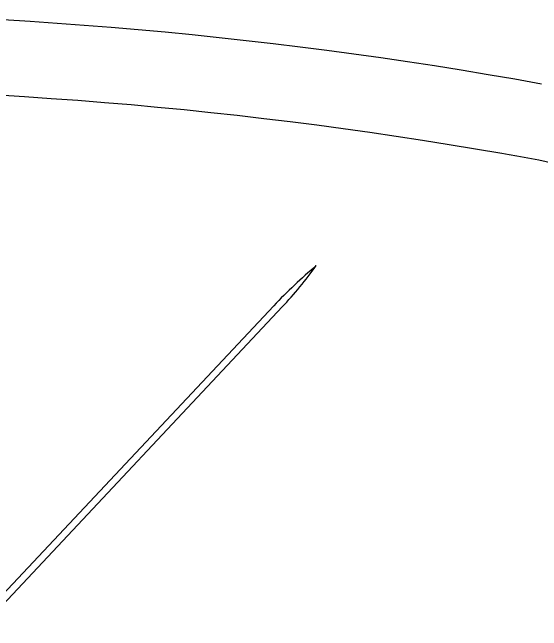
# Model space of a CAD drawing. Extents: x 398 to 508, y 628 to 778.
# Drawn here: x 465.69 to 471.39, y 698.56 to 705.21 of the extents above; entities that cross this region are included whole.
import ezdxf

# ---------------------------------------------------------------- set-up
doc = ezdxf.new("R2010")
doc.units = 0
doc.header["$MEASUREMENT"] = 0
doc.layers.add('1', color=4, linetype='Continuous')

# ---------------------------------------------------------------- blocks, each defined once
blk = doc.blocks.new('2013GLEAM')
at = {"layer": '1', "color": 3, "linetype": 'Continuous'}
for p, q in [((59.7725, 47.2504), (70.4233, 58.5924)), ((70.514, 58.5808), (59.8265, 47.1997))]:
    blk.add_line(p, q, dxfattribs=at)
for centre, radius, start, end in [((64.7045, 13.4096), 48.3443, 79.7486, 101.88567), ((74.47, 54.7769), 5.5618, 130.1832, 136.68446), ((67.3816, 61.5391), 4.3085, 316.63833, 324.31991)]:
    blk.add_arc(centre, radius, start, end, dxfattribs=at)
at = {"layer": '1', "color": 2, "linetype": 'Continuous'}
for centre, radius, start, end in [((64.7457, 13.7201), 47.2184, 80.08071, 102.39288), ((71.8506, 53.3886), 6.921, 59.96182, 81.44946)]:
    blk.add_arc(centre, radius, start, end, dxfattribs=at)

msp = doc.modelspace()

# ---------------------------------------------------------------- block references
at = {"layer": '1'}
msp.add_blockref('2013GLEAM', (398.077, 643.4604), dxfattribs=at)

doc.saveas('drawing.dxf')
